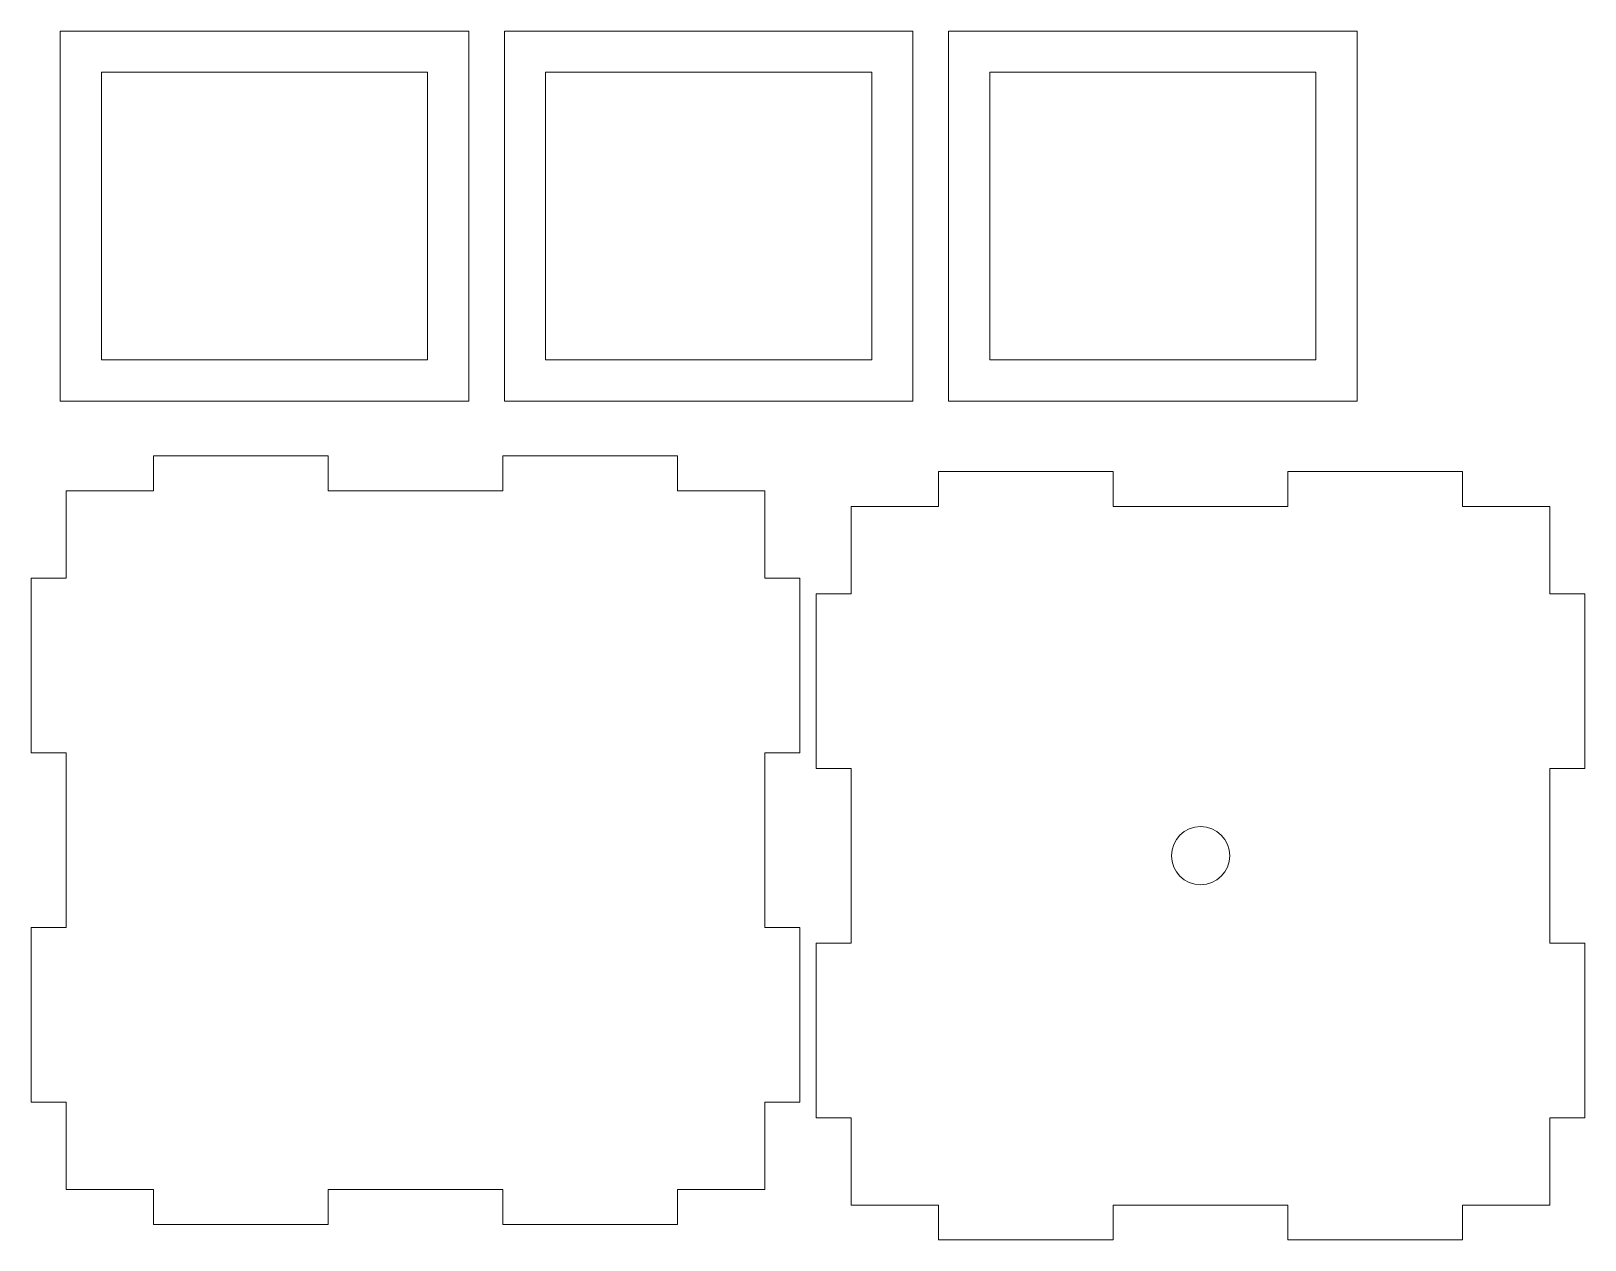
# Model space of a CAD drawing. Header units: centimetres. Extents: x -88 to 85, y -24 to 32.
# Drawn here: x -26.38 to 0.3, y -11.91 to 8.86 of the extents above; entities that cross this region are included whole.
import ezdxf

# ---------------------------------------------------------------- set-up
doc = ezdxf.new("R2010")
doc.units = ezdxf.units.CM
doc.header["$MEASUREMENT"] = 0
doc.layers.add('layer 1', color=7, linetype='Continuous')

msp = doc.modelspace()

# ---------------------------------------------------------------- linework, layer by layer
at = {"layer": 'layer 1', "color": 242, "lineweight": 9}
for points, knots in [([(-25.87828, 8.85582), (-25.87828, 8.85582), (-18.86228, 8.85582), (-18.86228, 8.85582), (-18.86228, 8.85582), (-18.86228, 8.85582), (-18.86228, 2.50092), (-18.86228, 2.50092), (-18.86228, 2.50092), (-18.86228, 2.50092), (-25.87828, 2.50092), (-25.87828, 2.50092), (-25.87828, 2.50092), (-25.87828, 2.50092), (-25.87828, 8.85582), (-25.87828, 8.85582)], [0, 0, 0, 0, 0.2, 0.2, 0.2, 0.2, 0.4, 0.4, 0.4, 0.4, 0.6, 0.6, 0.6, 0.6, 1, 1, 1, 1]), ([(-18.25064, 8.85582), (-18.25064, 8.85582), (-11.23464, 8.85582), (-11.23464, 8.85582), (-11.23464, 8.85582), (-11.23464, 8.85582), (-11.23464, 2.50092), (-11.23464, 2.50092), (-11.23464, 2.50092), (-11.23464, 2.50092), (-18.25064, 2.50092), (-18.25064, 2.50092), (-18.25064, 2.50092), (-18.25064, 2.50092), (-18.25064, 8.85582), (-18.25064, 8.85582)], [0, 0, 0, 0, 0.2, 0.2, 0.2, 0.2, 0.4, 0.4, 0.4, 0.4, 0.6, 0.6, 0.6, 0.6, 1, 1, 1, 1]), ([(-10.623, 8.85582), (-10.623, 8.85582), (-3.607, 8.85582), (-3.607, 8.85582), (-3.607, 8.85582), (-3.607, 8.85582), (-3.607, 2.50092), (-3.607, 2.50092), (-3.607, 2.50092), (-3.607, 2.50092), (-10.623, 2.50092), (-10.623, 2.50092), (-10.623, 2.50092), (-10.623, 2.50092), (-10.623, 8.85582), (-10.623, 8.85582)], [0, 0, 0, 0, 0.2, 0.2, 0.2, 0.2, 0.4, 0.4, 0.4, 0.4, 0.6, 0.6, 0.6, 0.6, 1, 1, 1, 1]), ([(-25.17028, 8.14782), (-25.17028, 8.14782), (-19.57028, 8.14782), (-19.57028, 8.14782), (-19.57028, 8.14782), (-19.57028, 8.14782), (-19.57028, 3.20892), (-19.57028, 3.20892), (-19.57028, 3.20892), (-19.57028, 3.20892), (-25.17028, 3.20892), (-25.17028, 3.20892), (-25.17028, 3.20892), (-25.17028, 3.20892), (-25.17028, 8.14782), (-25.17028, 8.14782)], [0, 0, 0, 0, 0.2, 0.2, 0.2, 0.2, 0.4, 0.4, 0.4, 0.4, 0.6, 0.6, 0.6, 0.6, 1, 1, 1, 1]), ([(-17.54264, 8.14782), (-17.54264, 8.14782), (-11.94264, 8.14782), (-11.94264, 8.14782), (-11.94264, 8.14782), (-11.94264, 8.14782), (-11.94264, 3.20892), (-11.94264, 3.20892), (-11.94264, 3.20892), (-11.94264, 3.20892), (-17.54264, 3.20892), (-17.54264, 3.20892), (-17.54264, 3.20892), (-17.54264, 3.20892), (-17.54264, 8.14782), (-17.54264, 8.14782)], [0, 0, 0, 0, 0.2, 0.2, 0.2, 0.2, 0.4, 0.4, 0.4, 0.4, 0.6, 0.6, 0.6, 0.6, 1, 1, 1, 1]), ([(-9.915, 8.14782), (-9.915, 8.14782), (-4.315, 8.14782), (-4.315, 8.14782), (-4.315, 8.14782), (-4.315, 8.14782), (-4.315, 3.20892), (-4.315, 3.20892), (-4.315, 3.20892), (-4.315, 3.20892), (-9.915, 3.20892), (-9.915, 3.20892), (-9.915, 3.20892), (-9.915, 3.20892), (-9.915, 8.14782), (-9.915, 8.14782)], [0, 0, 0, 0, 0.2, 0.2, 0.2, 0.2, 0.4, 0.4, 0.4, 0.4, 0.6, 0.6, 0.6, 0.6, 1, 1, 1, 1]), ([(-25.77798, -11.04278), (-25.77798, -11.04278), (-24.27798, -11.04278), (-24.27798, -11.04278), (-24.27798, -11.04278), (-24.27798, -11.04278), (-24.27798, -11.64278), (-24.27798, -11.64278), (-24.27798, -11.64278), (-24.27798, -11.64278), (-21.27798, -11.64278), (-21.27798, -11.64278), (-21.27798, -11.64278), (-21.27798, -11.64278), (-21.27798, -11.04278), (-21.27798, -11.04278), (-21.27798, -11.04278), (-21.27798, -11.04278), (-18.27798, -11.04278), (-18.27798, -11.04278), (-18.27798, -11.04278), (-18.27798, -11.04278), (-18.27798, -11.64278), (-18.27798, -11.64278), (-18.27798, -11.64278), (-18.27798, -11.64278), (-15.27798, -11.64278), (-15.27798, -11.64278), (-15.27798, -11.64278), (-15.27798, -11.64278), (-15.27798, -11.04278), (-15.27798, -11.04278), (-15.27798, -11.04278), (-15.27798, -11.04278), (-13.77798, -11.04278), (-13.77798, -11.04278), (-13.77798, -11.04278), (-13.77798, -11.04278), (-13.77798, -9.54278), (-13.77798, -9.54278), (-13.77798, -9.54278), (-13.77798, -9.54278), (-13.17798, -9.54278), (-13.17798, -9.54278), (-13.17798, -9.54278), (-13.17798, -9.54278), (-13.17798, -6.54278), (-13.17798, -6.54278), (-13.17798, -6.54278), (-13.17798, -6.54278), (-13.77798, -6.54278), (-13.77798, -6.54278), (-13.77798, -6.54278), (-13.77798, -6.54278), (-13.77798, -3.54278), (-13.77798, -3.54278), (-13.77798, -3.54278), (-13.77798, -3.54278), (-13.17798, -3.54278), (-13.17798, -3.54278), (-13.17798, -3.54278), (-13.17798, -3.54278), (-13.17798, -0.54278), (-13.17798, -0.54278), (-13.17798, -0.54278), (-13.17798, -0.54278), (-13.77798, -0.54278), (-13.77798, -0.54278), (-13.77798, -0.54278), (-13.77798, -0.54278), (-13.77798, 0.95722), (-13.77798, 0.95722), (-13.77798, 0.95722), (-13.77798, 0.95722), (-15.27798, 0.95722), (-15.27798, 0.95722), (-15.27798, 0.95722), (-15.27798, 0.95722), (-15.27798, 1.55722), (-15.27798, 1.55722), (-15.27798, 1.55722), (-15.27798, 1.55722), (-18.27798, 1.55722), (-18.27798, 1.55722), (-18.27798, 1.55722), (-18.27798, 1.55722), (-18.27798, 0.95722), (-18.27798, 0.95722), (-18.27798, 0.95722), (-18.27798, 0.95722), (-21.27798, 0.95722), (-21.27798, 0.95722), (-21.27798, 0.95722), (-21.27798, 0.95722), (-21.27798, 1.55722), (-21.27798, 1.55722), (-21.27798, 1.55722), (-21.27798, 1.55722), (-24.27798, 1.55722), (-24.27798, 1.55722), (-24.27798, 1.55722), (-24.27798, 1.55722), (-24.27798, 0.95722), (-24.27798, 0.95722), (-24.27798, 0.95722), (-24.27798, 0.95722), (-25.77798, 0.95722), (-25.77798, 0.95722), (-25.77798, 0.95722), (-25.77798, 0.95722), (-25.77798, -0.54278), (-25.77798, -0.54278), (-25.77798, -0.54278), (-25.77798, -0.54278), (-26.37798, -0.54278), (-26.37798, -0.54278), (-26.37798, -0.54278), (-26.37798, -0.54278), (-26.37798, -3.54278), (-26.37798, -3.54278), (-26.37798, -3.54278), (-26.37798, -3.54278), (-25.77798, -3.54278), (-25.77798, -3.54278), (-25.77798, -3.54278), (-25.77798, -3.54278), (-25.77798, -6.54278), (-25.77798, -6.54278), (-25.77798, -6.54278), (-25.77798, -6.54278), (-26.37798, -6.54278), (-26.37798, -6.54278), (-26.37798, -6.54278), (-26.37798, -6.54278), (-26.37798, -9.54278), (-26.37798, -9.54278), (-26.37798, -9.54278), (-26.37798, -9.54278), (-25.77798, -9.54278), (-25.77798, -9.54278), (-25.77798, -9.54278), (-25.77798, -9.54278), (-25.77798, -11.04278), (-25.77798, -11.04278)], [0, 0, 0, 0, 0.02702703, 0.02702703, 0.02702703, 0.02702703, 0.05405405, 0.05405405, 0.05405405, 0.05405405, 0.08108108, 0.08108108, 0.08108108, 0.08108108, 0.10810811, 0.10810811, 0.10810811, 0.10810811, 0.13513514, 0.13513514, 0.13513514, 0.13513514, 0.16216216, 0.16216216, 0.16216216, 0.16216216, 0.18918919, 0.18918919, 0.18918919, 0.18918919, 0.21621622, 0.21621622, 0.21621622, 0.21621622, 0.24324324, 0.24324324, 0.24324324, 0.24324324, 0.27027027, 0.27027027, 0.27027027, 0.27027027, 0.2972973, 0.2972973, 0.2972973, 0.2972973, 0.32432432, 0.32432432, 0.32432432, 0.32432432, 0.35135135, 0.35135135, 0.35135135, 0.35135135, 0.37837838, 0.37837838, 0.37837838, 0.37837838, 0.40540541, 0.40540541, 0.40540541, 0.40540541, 0.43243243, 0.43243243, 0.43243243, 0.43243243, 0.45945946, 0.45945946, 0.45945946, 0.45945946, 0.48648649, 0.48648649, 0.48648649, 0.48648649, 0.51351351, 0.51351351, 0.51351351, 0.51351351, 0.54054054, 0.54054054, 0.54054054, 0.54054054, 0.56756757, 0.56756757, 0.56756757, 0.56756757, 0.59459459, 0.59459459, 0.59459459, 0.59459459, 0.62162162, 0.62162162, 0.62162162, 0.62162162, 0.64864865, 0.64864865, 0.64864865, 0.64864865, 0.67567568, 0.67567568, 0.67567568, 0.67567568, 0.7027027, 0.7027027, 0.7027027, 0.7027027, 0.72972973, 0.72972973, 0.72972973, 0.72972973, 0.75675676, 0.75675676, 0.75675676, 0.75675676, 0.78378378, 0.78378378, 0.78378378, 0.78378378, 0.81081081, 0.81081081, 0.81081081, 0.81081081, 0.83783784, 0.83783784, 0.83783784, 0.83783784, 0.86486486, 0.86486486, 0.86486486, 0.86486486, 0.89189189, 0.89189189, 0.89189189, 0.89189189, 0.91891892, 0.91891892, 0.91891892, 0.91891892, 0.94594595, 0.94594595, 0.94594595, 0.94594595, 1, 1, 1, 1]), ([(-12.2963, -11.30948), (-12.2963, -11.30948), (-10.7963, -11.30948), (-10.7963, -11.30948), (-10.7963, -11.30948), (-10.7963, -11.30948), (-10.7963, -11.90948), (-10.7963, -11.90948), (-10.7963, -11.90948), (-10.7963, -11.90948), (-7.7963, -11.90948), (-7.7963, -11.90948), (-7.7963, -11.90948), (-7.7963, -11.90948), (-7.7963, -11.30948), (-7.7963, -11.30948), (-7.7963, -11.30948), (-7.7963, -11.30948), (-4.7963, -11.30948), (-4.7963, -11.30948), (-4.7963, -11.30948), (-4.7963, -11.30948), (-4.7963, -11.90948), (-4.7963, -11.90948), (-4.7963, -11.90948), (-4.7963, -11.90948), (-1.7963, -11.90948), (-1.7963, -11.90948), (-1.7963, -11.90948), (-1.7963, -11.90948), (-1.7963, -11.30948), (-1.7963, -11.30948), (-1.7963, -11.30948), (-1.7963, -11.30948), (-0.2963, -11.30948), (-0.2963, -11.30948), (-0.2963, -11.30948), (-0.2963, -11.30948), (-0.2963, -9.80948), (-0.2963, -9.80948), (-0.2963, -9.80948), (-0.2963, -9.80948), (0.3037, -9.80948), (0.3037, -9.80948), (0.3037, -9.80948), (0.3037, -9.80948), (0.3037, -6.80948), (0.3037, -6.80948), (0.3037, -6.80948), (0.3037, -6.80948), (-0.2963, -6.80948), (-0.2963, -6.80948), (-0.2963, -6.80948), (-0.2963, -6.80948), (-0.2963, -3.80948), (-0.2963, -3.80948), (-0.2963, -3.80948), (-0.2963, -3.80948), (0.3037, -3.80948), (0.3037, -3.80948), (0.3037, -3.80948), (0.3037, -3.80948), (0.3037, -0.80948), (0.3037, -0.80948), (0.3037, -0.80948), (0.3037, -0.80948), (-0.2963, -0.80948), (-0.2963, -0.80948), (-0.2963, -0.80948), (-0.2963, -0.80948), (-0.2963, 0.69052), (-0.2963, 0.69052), (-0.2963, 0.69052), (-0.2963, 0.69052), (-1.7963, 0.69052), (-1.7963, 0.69052), (-1.7963, 0.69052), (-1.7963, 0.69052), (-1.7963, 1.29052), (-1.7963, 1.29052), (-1.7963, 1.29052), (-1.7963, 1.29052), (-4.7963, 1.29052), (-4.7963, 1.29052), (-4.7963, 1.29052), (-4.7963, 1.29052), (-4.7963, 0.69052), (-4.7963, 0.69052), (-4.7963, 0.69052), (-4.7963, 0.69052), (-7.7963, 0.69052), (-7.7963, 0.69052), (-7.7963, 0.69052), (-7.7963, 0.69052), (-7.7963, 1.29052), (-7.7963, 1.29052), (-7.7963, 1.29052), (-7.7963, 1.29052), (-10.7963, 1.29052), (-10.7963, 1.29052), (-10.7963, 1.29052), (-10.7963, 1.29052), (-10.7963, 0.69052), (-10.7963, 0.69052), (-10.7963, 0.69052), (-10.7963, 0.69052), (-12.2963, 0.69052), (-12.2963, 0.69052), (-12.2963, 0.69052), (-12.2963, 0.69052), (-12.2963, -0.80948), (-12.2963, -0.80948), (-12.2963, -0.80948), (-12.2963, -0.80948), (-12.8963, -0.80948), (-12.8963, -0.80948), (-12.8963, -0.80948), (-12.8963, -0.80948), (-12.8963, -3.80948), (-12.8963, -3.80948), (-12.8963, -3.80948), (-12.8963, -3.80948), (-12.2963, -3.80948), (-12.2963, -3.80948), (-12.2963, -3.80948), (-12.2963, -3.80948), (-12.2963, -6.80948), (-12.2963, -6.80948), (-12.2963, -6.80948), (-12.2963, -6.80948), (-12.8963, -6.80948), (-12.8963, -6.80948), (-12.8963, -6.80948), (-12.8963, -6.80948), (-12.8963, -9.80948), (-12.8963, -9.80948), (-12.8963, -9.80948), (-12.8963, -9.80948), (-12.2963, -9.80948), (-12.2963, -9.80948), (-12.2963, -9.80948), (-12.2963, -9.80948), (-12.2963, -11.30948), (-12.2963, -11.30948)], [0, 0, 0, 0, 0.02702703, 0.02702703, 0.02702703, 0.02702703, 0.05405405, 0.05405405, 0.05405405, 0.05405405, 0.08108108, 0.08108108, 0.08108108, 0.08108108, 0.10810811, 0.10810811, 0.10810811, 0.10810811, 0.13513514, 0.13513514, 0.13513514, 0.13513514, 0.16216216, 0.16216216, 0.16216216, 0.16216216, 0.18918919, 0.18918919, 0.18918919, 0.18918919, 0.21621622, 0.21621622, 0.21621622, 0.21621622, 0.24324324, 0.24324324, 0.24324324, 0.24324324, 0.27027027, 0.27027027, 0.27027027, 0.27027027, 0.2972973, 0.2972973, 0.2972973, 0.2972973, 0.32432432, 0.32432432, 0.32432432, 0.32432432, 0.35135135, 0.35135135, 0.35135135, 0.35135135, 0.37837838, 0.37837838, 0.37837838, 0.37837838, 0.40540541, 0.40540541, 0.40540541, 0.40540541, 0.43243243, 0.43243243, 0.43243243, 0.43243243, 0.45945946, 0.45945946, 0.45945946, 0.45945946, 0.48648649, 0.48648649, 0.48648649, 0.48648649, 0.51351351, 0.51351351, 0.51351351, 0.51351351, 0.54054054, 0.54054054, 0.54054054, 0.54054054, 0.56756757, 0.56756757, 0.56756757, 0.56756757, 0.59459459, 0.59459459, 0.59459459, 0.59459459, 0.62162162, 0.62162162, 0.62162162, 0.62162162, 0.64864865, 0.64864865, 0.64864865, 0.64864865, 0.67567568, 0.67567568, 0.67567568, 0.67567568, 0.7027027, 0.7027027, 0.7027027, 0.7027027, 0.72972973, 0.72972973, 0.72972973, 0.72972973, 0.75675676, 0.75675676, 0.75675676, 0.75675676, 0.78378378, 0.78378378, 0.78378378, 0.78378378, 0.81081081, 0.81081081, 0.81081081, 0.81081081, 0.83783784, 0.83783784, 0.83783784, 0.83783784, 0.86486486, 0.86486486, 0.86486486, 0.86486486, 0.89189189, 0.89189189, 0.89189189, 0.89189189, 0.91891892, 0.91891892, 0.91891892, 0.91891892, 0.94594595, 0.94594595, 0.94594595, 0.94594595, 1, 1, 1, 1]), ([(-6.2963, -5.80948), (-6.02016, -5.80948), (-5.7963, -5.58562), (-5.7963, -5.30948), (-5.7963, -5.30948), (-5.7963, -5.03334), (-6.02016, -4.80948), (-6.2963, -4.80948), (-6.2963, -4.80948), (-6.57244, -4.80948), (-6.7963, -5.03334), (-6.7963, -5.30948), (-6.7963, -5.30948), (-6.7963, -5.58562), (-6.57244, -5.80948), (-6.2963, -5.80948)], [0, 0, 0, 0, 0.2, 0.2, 0.2, 0.2, 0.4, 0.4, 0.4, 0.4, 0.6, 0.6, 0.6, 0.6, 1, 1, 1, 1])]:
    msp.add_open_spline(points, degree=3, knots=knots, dxfattribs=at)

doc.saveas('drawing.dxf')
